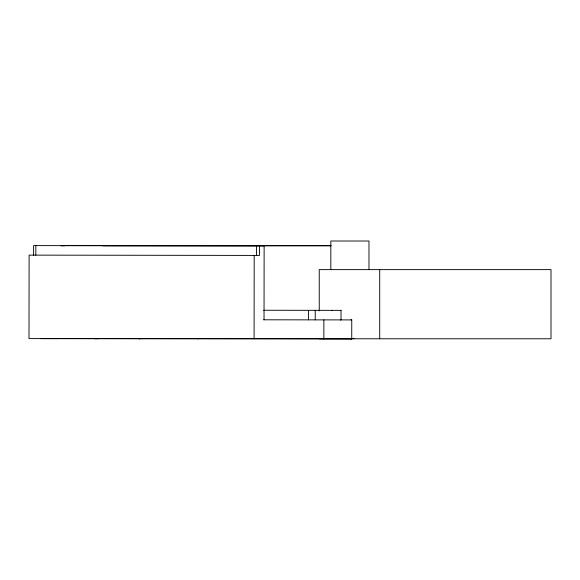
<?xml version="1.0" encoding="UTF-8"?>
<svg xmlns="http://www.w3.org/2000/svg" width="580" height="580" viewBox="0 0 580 580"><rect width="100%" height="100%" fill="white"/><g stroke="black" fill="none" stroke-linecap="round" stroke-linejoin="round"><path stroke-width="0.87" d="M33.589 255.135L33.604 245.594L264.132 245.891L264.038 319.812M35.83 255.135L35.844 245.594M254.091 338.88L254.192 255.417M256.527 255.425L256.541 245.884M259.492 245.891L259.477 255.425L29.109 255.127L29 338.582L351.734 338.988L351.755 319.913L263.61 319.798M308.495 319.863L308.509 310.329M315.223 319.87L315.237 310.336M323.85 338.959L323.872 319.885M340.315 319.899L341.018 319.899L341.025 310.365L263.617 310.257M63.807 245.615L331.013 245.615M60.994 245.819L64.46 245.819M102.754 245.819L330.919 245.819M332.021 310.351L332.376 310.351M340.322 310.365L341.025 310.365M350.987 319.913L351.755 319.913M40.622 338.618L354.061 338.618M54.904 338.611L57.971 338.611M139.722 338.72L138.917 338.72L140.599 338.72M319.239 338.778L551 338.778L551 269.627L319.239 269.627L319.239 310.938M350.965 338.988L351.734 338.988M42.304 338.597L54.462 338.611M98.999 338.669L94.554 338.662L96.657 338.669M142.375 338.72L143.035 338.72M197.765 338.8L198.418 338.8M379.712 269.627L379.712 338.778M368.981 269.627L368.981 241.012L330.825 241.012L330.825 269.627"/></g></svg>
